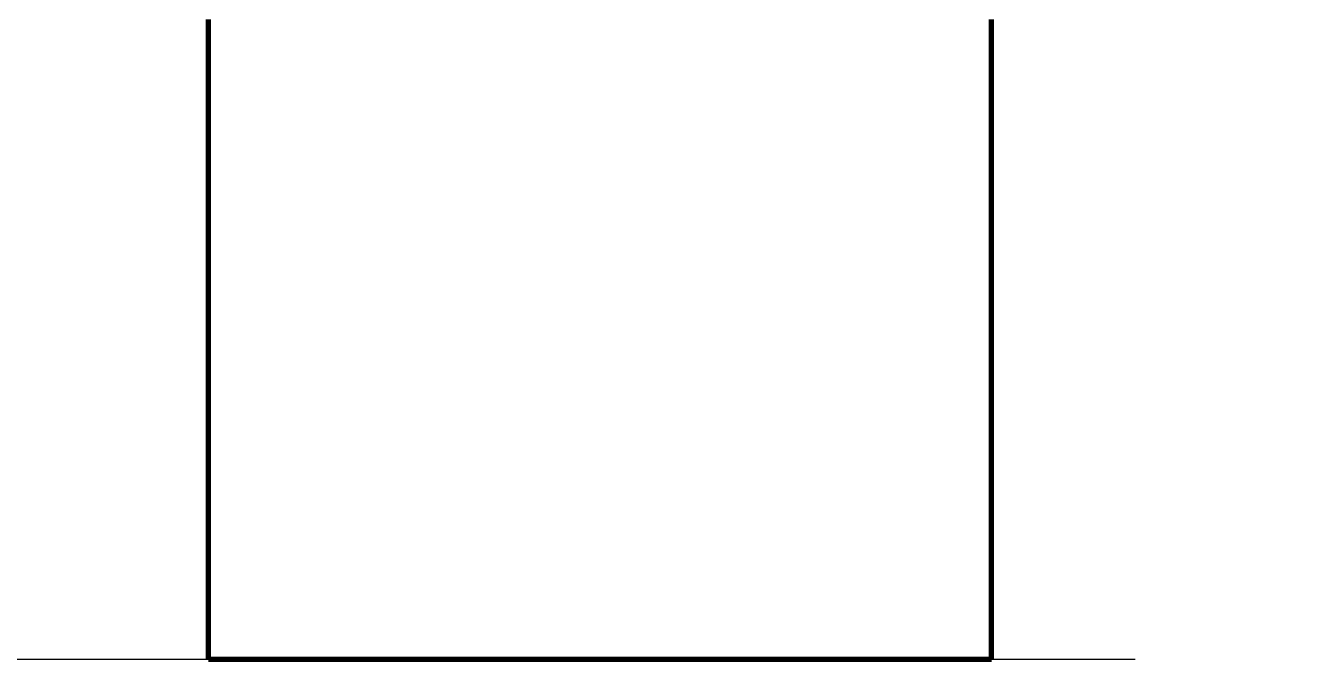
# Model space of a CAD drawing. Header units: millimetres. Extents: x 0 to 2382, y 0 to 420.
# Drawn here: x 137 to 146.8, y 213.5 to 218.35 of the extents above; entities that cross this region are included whole.
import ezdxf

# ---------------------------------------------------------------- set-up
doc = ezdxf.new("R2010")
doc.units = ezdxf.units.MM
doc.linetypes.add('IRAM-E-TRAZOS', pattern=[5, 4, -1])
for name, color, linetype, lineweight in [('01-VISIBLE', 7, 'CONTINUOUS', 70), ('02-OCULTA', 4, 'IRAM-E-TRAZOS', 35), ('04-COTA', 3, 'CONTINUOUS', 18)]:
    doc.layers.add(name, color=color, linetype=linetype, lineweight=lineweight)
doc.styles.add('ISO3098', font='isocpeur.ttf')
doc.dimstyles.new('FLAMA-IRAM', dxfattribs={"dimtxt": 3.5, "dimasz": 3.5, "dimexe": 2, "dimexo": 1.5, "dimgap": 1, "dimtad": 1, "dimdec": 1, "dimtxsty": 'ISO3098', "dimblk": 'IRAM_FLECHA', "dimblk1": 'IRAM_FLECHA', "dimblk2": 'IRAM_FLECHA', "dimcen": 2.5, "dimclrd": 256, "dimclre": 256, "dimclrt": 256, "dimazin": 3, "dimtfac": 1, "dimtmove": 0, "dimatfit": 3, "dimlwd": 18, "dimlwe": 18})

# ---------------------------------------------------------------- blocks, each defined once
blk = doc.blocks.new('IRAM_FLECHA')
blk.add_solid([(0, 0), (-1, 0.125), (-1, -0.125)])

msp = doc.modelspace()

# ---------------------------------------------------------------- linework, layer by layer
at = {"layer": '01-VISIBLE'}
msp.add_line((144.4, 213.5), (138.4, 213.5), dxfattribs=at)
for points in [[(138.4, 213.5), (138.4, 213.5875), (138.4, 213.675), (138.4, 213.7625), (138.4, 213.85), (138.4, 213.9375), (138.4, 214.025), (138.4, 214.1125), (138.4, 214.2), (138.4, 214.2875), (138.4, 214.375), (138.4, 214.4625), (138.4, 214.55), (138.4, 214.6375), (138.4, 214.725), (138.4, 214.8125), (138.4, 214.9), (138.4, 214.9875), (138.4, 215.075), (138.4, 215.1625), (138.4, 215.25), (138.4, 215.3375), (138.4, 215.425), (138.4, 215.5125), (138.4, 215.6), (138.4, 215.6875), (138.4, 215.775), (138.4, 215.8625), (138.4, 215.95), (138.4, 216.0375), (138.4, 216.125), (138.4, 216.2125), (138.4, 216.3), (138.4, 216.3875), (138.4, 216.475), (138.4, 216.5625), (138.4, 216.65), (138.4, 216.7375), (138.4, 216.825), (138.4, 216.9125), (138.4, 217), (138.4, 217.0875), (138.4, 217.175), (138.4, 217.2625), (138.4, 217.35), (138.4, 217.4375), (138.4, 217.525), (138.4, 217.6125), (138.4, 217.7), (138.4, 217.7875), (138.4, 217.875), (138.4, 217.9625), (138.4, 218.05), (138.4, 218.1375), (138.4, 218.225), (138.4, 218.3125), (138.4, 218.4)], [(144.4, 213.5), (144.4, 213.5875), (144.4, 213.675), (144.4, 213.7625), (144.4, 213.85), (144.4, 213.9375), (144.4, 214.025), (144.4, 214.1125), (144.4, 214.2), (144.4, 214.2875), (144.4, 214.375), (144.4, 214.4625), (144.4, 214.55), (144.4, 214.6375), (144.4, 214.725), (144.4, 214.8125), (144.4, 214.9), (144.4, 214.9875), (144.4, 215.075), (144.4, 215.1625), (144.4, 215.25), (144.4, 215.3375), (144.4, 215.425), (144.4, 215.5125), (144.4, 215.6), (144.4, 215.6875), (144.4, 215.775), (144.4, 215.8625), (144.4, 215.95), (144.4, 216.0375), (144.4, 216.125), (144.4, 216.2125), (144.4, 216.3), (144.4, 216.3875), (144.4, 216.475), (144.4, 216.5625), (144.4, 216.65), (144.4, 216.7375), (144.4, 216.825), (144.4, 216.9125), (144.4, 217), (144.4, 217.0875), (144.4, 217.175), (144.4, 217.2625), (144.4, 217.35), (144.4, 217.4375), (144.4, 217.525), (144.4, 217.6125), (144.4, 217.7), (144.4, 217.7875), (144.4, 217.875), (144.4, 217.9625), (144.4, 218.05), (144.4, 218.1375), (144.4, 218.225), (144.4, 218.3125), (144.4, 218.4)]]:
    msp.add_lwpolyline(points, dxfattribs=at)
at = {"layer": '02-OCULTA'}
for points in [[(138.4, 218.4), (138.4, 218.3125), (138.4, 218.225), (138.4, 218.1375), (138.4, 218.05), (138.4, 217.9625), (138.4, 217.875), (138.4, 217.7875), (138.4, 217.7), (138.4, 217.6125), (138.4, 217.525), (138.4, 217.4375), (138.4, 217.35), (138.4, 217.2625), (138.4, 217.175), (138.4, 217.0875), (138.4, 217), (138.4, 216.9125), (138.4, 216.825), (138.4, 216.7375), (138.4, 216.65), (138.4, 216.5625), (138.4, 216.475), (138.4, 216.3875), (138.4, 216.3), (138.4, 216.2125), (138.4, 216.125), (138.4, 216.0375), (138.4, 215.95), (138.4, 215.8625), (138.4, 215.775), (138.4, 215.6875), (138.4, 215.6), (138.4, 215.5125), (138.4, 215.425), (138.4, 215.3375), (138.4, 215.25), (138.4, 215.1625), (138.4, 215.075), (138.4, 214.9875), (138.4, 214.9), (138.4, 214.8125), (138.4, 214.725), (138.4, 214.6375), (138.4, 214.55), (138.4, 214.4625), (138.4, 214.375), (138.4, 214.2875), (138.4, 214.2), (138.4, 214.1125), (138.4, 214.025), (138.4, 213.9375), (138.4, 213.85), (138.4, 213.7625), (138.4, 213.675), (138.4, 213.5875), (138.4, 213.5)], [(144.4, 218.4), (144.4, 218.3125), (144.4, 218.225), (144.4, 218.1375), (144.4, 218.05), (144.4, 217.9625), (144.4, 217.875), (144.4, 217.7875), (144.4, 217.7), (144.4, 217.6125), (144.4, 217.525), (144.4, 217.4375), (144.4, 217.35), (144.4, 217.2625), (144.4, 217.175), (144.4, 217.0875), (144.4, 217), (144.4, 216.9125), (144.4, 216.825), (144.4, 216.7375), (144.4, 216.65), (144.4, 216.5625), (144.4, 216.475), (144.4, 216.3875), (144.4, 216.3), (144.4, 216.2125), (144.4, 216.125), (144.4, 216.0375), (144.4, 215.95), (144.4, 215.8625), (144.4, 215.775), (144.4, 215.6875), (144.4, 215.6), (144.4, 215.5125), (144.4, 215.425), (144.4, 215.3375), (144.4, 215.25), (144.4, 215.1625), (144.4, 215.075), (144.4, 214.9875), (144.4, 214.9), (144.4, 214.8125), (144.4, 214.725), (144.4, 214.6375), (144.4, 214.55), (144.4, 214.4625), (144.4, 214.375), (144.4, 214.2875), (144.4, 214.2), (144.4, 214.1125), (144.4, 214.025), (144.4, 213.9375), (144.4, 213.85), (144.4, 213.7625), (144.4, 213.675), (144.4, 213.5875), (144.4, 213.5)]]:
    msp.add_lwpolyline(points, dxfattribs=at)

# ---------------------------------------------------------------- dimensions: what is measured, and where the dimension line sits
at = {"layer": '04-COTA'}
msp.add_linear_dim(base=(126, 213.5), p1=(147, 213.5), p2=(160, 304.8869), angle=90, dimstyle='FLAMA-IRAM', override={"dimlfac": 10}, dxfattribs=at).render()

doc.saveas('drawing.dxf')
